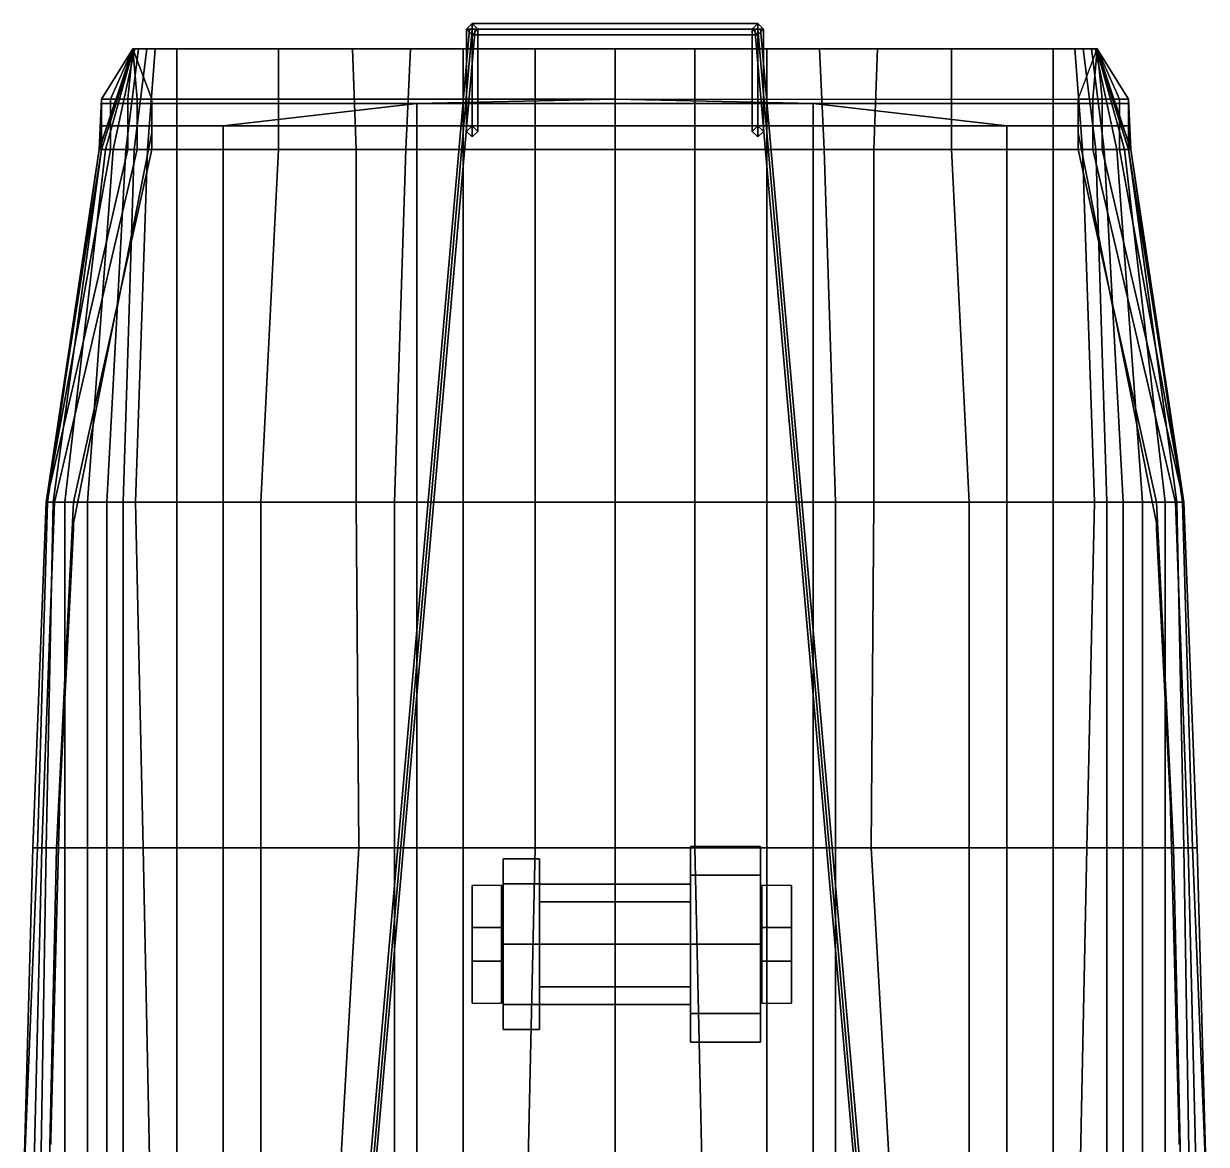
# Model space of a CAD drawing. Header units: millimetres. Extents: x -4.2 to 4.2, y -36 to 51.8.
# Drawn here: x -4.23 to 4.23, y 28.04 to 36.05 of the extents above; entities that cross this region are included whole.
import ezdxf

# ---------------------------------------------------------------- set-up
doc = ezdxf.new("R2010")
doc.units = ezdxf.units.MM
for name, color, linetype in [('h2', 7, 'Continuous'), ('railings', 6, 'Continuous'), ('superstructure', 3, 'Continuous')]:
    doc.layers.add(name, color=color, linetype=linetype)

msp = doc.modelspace()

# ---------------------------------------------------------------- linework, layer by layer
at = {"color": 1}
for points in [[(-3.44, 35.87, -0.52), (-3.44, 35.87, -0.52), (-3.67, 35.15, -0.52), (-3.685, 35.15, -0.345)], [(-3.445, 35.87, -0.21), (-3.44, 35.87, -0.52), (-3.685, 35.15, -0.345), (-3.685, 35.15, -0.21)], [(-3.44, 35.87, -0.52), (-3.44, 35.87, -0.52), (-3.64, 35.15, -0.64), (-3.67, 35.15, -0.52)], [(-3.44, 35.87, -0.52), (-3.43, 35.87, -0.67), (-3.585, 35.15, -0.74), (-3.64, 35.15, -0.64)], [(-3.43, 35.87, -0.67), (-3.405, 35.87, -0.735), (-3.495, 35.15, -0.825), (-3.585, 35.15, -0.74)], [(-3.405, 35.87, -0.735), (-3.345, 35.87, -0.785), (-3.435, 35.15, -0.855), (-3.495, 35.15, -0.825)], [(-1.46, 35.87, -0.345), (-1.875, 35.87, -0.345), (-3.445, 35.87, -0.21), (0, 35.87, -0.21)], [(-2.405, 35.87, -0.475), (-3.13, 35.87, -0.73), (-3.445, 35.87, -0.21)], [(-1.875, 35.87, -0.345), (-2.405, 35.87, -0.475), (-3.445, 35.87, -0.21)], [(-3.13, 35.87, -0.73), (-3.285, 35.87, -0.785), (-3.445, 35.87, -0.21)], [(-3.285, 35.87, -0.785), (-3.345, 35.87, -0.785), (-3.44, 35.87, -0.52), (-3.445, 35.87, -0.21)], [(-3.345, 35.87, -0.785), (-3.405, 35.87, -0.735), (-3.43, 35.87, -0.67), (-3.44, 35.87, -0.52)], [(-3.34, 35.15, -0.855), (-3.435, 35.15, -0.855), (-3.345, 35.87, -0.785), (-3.285, 35.87, -0.785)], [(-3.13, 35.15, -0.75), (-3.34, 35.15, -0.855), (-3.285, 35.87, -0.785), (-3.13, 35.87, -0.73)], [(-2.405, 35.15, -0.5), (-3.13, 35.15, -0.75), (-3.13, 35.87, -0.73), (-2.405, 35.87, -0.475)], [(-1.85, 35.15, -0.42), (-2.405, 35.15, -0.5), (-2.405, 35.87, -0.475), (-1.875, 35.87, -0.345)], [(-1.495, 35.15, -0.42), (-1.85, 35.15, -0.42), (-1.875, 35.87, -0.345), (-1.46, 35.87, -0.345)], [(-1.085, 35.15, -0.485), (-1.495, 35.15, -0.42), (-1.46, 35.87, -0.345), (-1.085, 35.87, -0.405)], [(-1.085, 35.87, -0.405), (-1.46, 35.87, -0.345), (0, 35.87, -0.21)], [(-0.57, 35.15, -0.595), (-1.085, 35.15, -0.485), (-1.085, 35.87, -0.405), (-0.57, 35.87, -0.535)], [(-0.57, 35.87, -0.54), (-1.085, 35.87, -0.405), (0, 35.87, -0.21)], [(0, 35.15, -0.77), (-0.57, 35.15, -0.595), (-0.57, 35.87, -0.535), (0, 35.87, -0.715)], [(0, 35.87, -0.715), (-0.57, 35.87, -0.54), (0, 35.87, -0.21)], [(-3.685, 35.15, -0.21), (-3.685, 35.15, -0.345), (-4.055, 32.63, -0.345), (-4.065, 32.63, -0.21)], [(-3.685, 35.15, -0.345), (-3.67, 35.15, -0.52), (-4.015, 32.63, -0.52), (-4.055, 32.63, -0.345)], [(-3.67, 35.15, -0.52), (-3.64, 35.15, -0.64), (-3.93, 32.63, -0.685), (-4.015, 32.63, -0.52)], [(-3.64, 35.15, -0.64), (-3.585, 35.15, -0.74), (-3.77, 32.63, -0.84), (-3.93, 32.63, -0.685)], [(-3.585, 35.15, -0.74), (-3.495, 35.15, -0.825), (-3.63, 32.63, -0.93), (-3.77, 32.63, -0.84)], [(-3.495, 35.15, -0.825), (-3.435, 35.15, -0.855), (-3.515, 32.63, -0.97), (-3.63, 32.63, -0.93)], [(-3.425, 32.63, -0.97), (-3.515, 32.63, -0.97), (-3.435, 35.15, -0.855), (-3.34, 35.15, -0.855)], [(-3.13, 32.63, -0.82), (-3.425, 32.63, -0.97), (-3.34, 35.15, -0.855), (-3.13, 35.15, -0.75)], [(-2.53, 32.63, -0.515), (-3.13, 32.63, -0.82), (-3.13, 35.15, -0.75), (-2.405, 35.15, -0.5)], [(-1.85, 32.63, -0.46), (-2.53, 32.63, -0.515), (-2.405, 35.15, -0.5), (-1.85, 35.15, -0.42)], [(-1.575, 32.63, -0.46), (-1.85, 32.63, -0.46), (-1.85, 35.15, -0.42), (-1.495, 35.15, -0.42)], [(-1.085, 32.63, -0.53), (-1.575, 32.63, -0.46), (-1.495, 35.15, -0.42), (-1.085, 35.15, -0.485)], [(-0.57, 32.63, -0.64), (-1.085, 32.63, -0.53), (-1.085, 35.15, -0.485), (-0.57, 35.15, -0.595)], [(0, 32.63, -0.83), (-0.57, 32.63, -0.64), (-0.57, 35.15, -0.595), (0, 35.15, -0.77)], [(-4.065, 32.63, -0.21), (-4.055, 32.63, -0.345), (-4.125, 30.16, -0.525), (-4.16, 30.16, -0.21)], [(-4.055, 32.63, -0.345), (-4.015, 32.63, -0.52), (-4.065, 30.16, -0.68), (-4.125, 30.16, -0.525)], [(-4.015, 32.63, -0.52), (-3.93, 32.63, -0.685), (-3.93, 30.16, -0.875), (-4.065, 30.16, -0.68)], [(-3.93, 32.63, -0.685), (-3.77, 32.63, -0.84), (-3.77, 30.16, -1.005), (-3.93, 30.16, -0.875)], [(-3.77, 32.63, -0.84), (-3.63, 32.63, -0.93), (-3.63, 30.16, -1.07), (-3.77, 30.16, -1.005)], [(-3.63, 32.63, -0.93), (-3.515, 32.63, -0.97), (-3.515, 30.16, -1.09), (-3.63, 30.16, -1.07)], [(-3.37, 30.16, -1.09), (-3.515, 30.16, -1.09), (-3.515, 32.63, -0.97), (-3.425, 32.63, -0.97)], [(-3.13, 30.16, -0.96), (-3.37, 30.16, -1.09), (-3.425, 32.63, -0.97), (-3.13, 32.63, -0.82)], [(-2.53, 30.16, -0.66), (-3.13, 30.16, -0.96), (-3.13, 32.63, -0.82), (-2.53, 32.63, -0.515)], [(-1.83, 30.16, -0.485), (-2.53, 30.16, -0.66), (-2.53, 32.63, -0.515), (-1.85, 32.63, -0.46)], [(-1.575, 30.16, -0.485), (-1.83, 30.16, -0.485), (-1.85, 32.63, -0.46), (-1.575, 32.63, -0.46)], [(-1.085, 30.16, -0.575), (-1.575, 30.16, -0.485), (-1.575, 32.63, -0.46), (-1.085, 32.63, -0.53)], [(-0.57, 30.16, -0.735), (-1.085, 30.16, -0.575), (-1.085, 32.63, -0.53), (-0.57, 32.63, -0.64)], [(0, 30.16, -0.985), (-0.57, 30.16, -0.735), (-0.57, 32.63, -0.64), (0, 32.63, -0.83)], [(-4.125, 30.16, -0.525), (-4.065, 30.16, -0.68), (-4.105, 27.71, -0.84), (-4.225, 27.71, -0.525)], [(-4.16, 30.16, -0.21), (-4.125, 30.16, -0.525), (-4.225, 27.71, -0.525), (-4.225, 27.71, -0.21)], [(-4.065, 30.16, -0.68), (-3.93, 30.16, -0.875), (-3.93, 27.71, -1.055), (-4.105, 27.71, -0.84)], [(-3.93, 30.16, -0.875), (-3.77, 30.16, -1.005), (-3.77, 27.71, -1.17), (-3.93, 27.71, -1.055)], [(-3.77, 30.16, -1.005), (-3.63, 30.16, -1.07), (-3.63, 27.71, -1.225), (-3.77, 27.71, -1.17)], [(-3.63, 30.16, -1.07), (-3.515, 30.16, -1.09), (-3.515, 27.71, -1.25), (-3.63, 27.71, -1.225)], [(-3.32, 27.71, -1.25), (-3.515, 27.71, -1.25), (-3.515, 30.16, -1.09), (-3.37, 30.16, -1.09)], [(-3.13, 27.71, -1.17), (-3.32, 27.71, -1.25), (-3.37, 30.16, -1.09), (-3.13, 30.16, -0.96)], [(-2.53, 27.71, -0.84), (-3.13, 27.71, -1.17), (-3.13, 30.16, -0.96), (-2.53, 30.16, -0.66)], [(-1.97, 27.71, -0.7), (-2.53, 27.71, -0.84), (-2.53, 30.16, -0.66), (-1.83, 30.16, -0.485)], [(-1.575, 27.71, -0.7), (-1.97, 27.71, -0.7), (-1.83, 30.16, -0.485), (-1.575, 30.16, -0.485)], [(-1.085, 27.71, -0.835), (-1.575, 27.71, -0.7), (-1.575, 30.16, -0.485), (-1.085, 30.16, -0.575)], [(-0.625, 27.71, -1.065), (-1.085, 27.71, -0.835), (-1.085, 30.16, -0.575), (-0.57, 30.16, -0.735)], [(0, 27.71, -1.48), (-0.625, 27.71, -1.065), (-0.57, 30.16, -0.735), (0, 30.16, -0.985)]]:
    msp.add_3dface(points, dxfattribs=at)
for points in [[(-3.445, 35.87, 0.245), (-3.445, 35.87, -0.21), (-3.685, 35.15, -0.21), (-3.67, 35.51, 1.425)], [(-3.445, 35.87, 0.245), (-3.445, 35.87, 0.245), (-3.67, 35.51, 1.425), (-3.605, 35.51, 2)], [(-3.445, 35.87, 0.245), (-3.445, 35.87, 0.245), (-3.605, 35.51, 2), (-3.48, 35.51, 2.575)], [(-3.445, 35.87, 0.245), (-3.445, 35.87, 0.245), (-3.48, 35.51, 2.575), (-3.415, 35.51, 2.675)], [(-3.445, 35.87, 0.245), (-3.445, 35.87, 0.245), (-3.415, 35.51, 2.675), (-3.31, 35.51, 2.72)], [(0, 35.87, 0.245), (-3.445, 35.87, 0.245), (-3.31, 35.51, 2.72), (0, 35.51, 2.82)], [(0, 35.87, -0.21), (-3.445, 35.87, -0.21), (-3.445, 35.87, 0.245), (0, 35.87, 0.245)], [(3.445, 35.87, 0.245), (0, 35.87, 0.245), (0, 35.51, 2.82), (3.31, 35.51, 2.72)], [(-3.67, 35.51, 1.425), (-3.685, 35.15, -0.21), (-3.685, 35.15, -0.21), (-3.67, 35.48, 1.605)], [(-3.605, 35.51, 2), (-3.67, 35.51, 1.425), (-3.67, 35.48, 1.605), (-3.605, 35.48, 2.18)], [(-3.48, 35.51, 2.575), (-3.605, 35.51, 2), (-3.605, 35.48, 2.18), (-3.48, 35.48, 2.755)], [(-3.415, 35.51, 2.675), (-3.48, 35.51, 2.575), (-3.48, 35.48, 2.755), (-3.415, 35.48, 2.855)], [(-3.31, 35.51, 2.72), (-3.415, 35.51, 2.675), (-3.415, 35.48, 2.855), (-3.31, 35.48, 2.9)], [(0, 35.51, 2.82), (-3.31, 35.51, 2.72), (-3.31, 35.48, 2.9), (-1.415, 35.48, 2.98)], [(0, 35.51, 2.82), (0, 35.51, 2.82), (-1.415, 35.48, 2.98)], [(0, 35.51, 2.82), (0, 35.51, 2.82), (-1.415, 35.48, 2.98), (0, 35.48, 3)], [(-3.67, 35.48, 1.605), (-3.685, 35.15, -0.21), (-3.685, 35.15, -0.21), (-3.67, 35.32, 1.735)], [(-3.605, 35.48, 2.18), (-3.67, 35.48, 1.605), (-3.67, 35.32, 1.735), (-3.605, 35.32, 2.31)], [(-3.48, 35.48, 2.755), (-3.605, 35.48, 2.18), (-3.605, 35.32, 2.31), (-3.48, 35.32, 2.885)], [(-3.415, 35.48, 2.855), (-3.48, 35.48, 2.755), (-3.48, 35.32, 2.885), (-3.415, 35.32, 2.985)], [(-3.31, 35.48, 2.9), (-3.415, 35.48, 2.855), (-3.415, 35.32, 2.985), (-3.31, 35.32, 3.03)], [(-1.415, 35.48, 2.98), (-3.31, 35.48, 2.9), (-3.31, 35.32, 3.03), (-2.8, 35.32, 3.055)], [(-1.415, 35.48, 2.98), (-1.415, 35.48, 2.98), (-2.8, 35.32, 3.055), (-1.415, 35.32, 3.11)], [(0, 35.48, 3), (-1.415, 35.48, 2.98), (-1.415, 35.32, 3.11), (0, 35.32, 3.13)], [(-3.67, 35.32, 1.735), (-3.685, 35.15, -0.21), (-3.685, 35.15, -0.21), (-3.67, 35.15, 1.735)], [(-3.605, 35.32, 2.31), (-3.67, 35.32, 1.735), (-3.67, 35.15, 1.735), (-3.605, 35.15, 2.31)], [(-3.48, 35.32, 2.885), (-3.605, 35.32, 2.31), (-3.605, 35.15, 2.31), (-3.48, 35.15, 2.885)], [(-3.415, 35.32, 2.985), (-3.48, 35.32, 2.885), (-3.48, 35.15, 2.885), (-3.415, 35.15, 2.985)], [(-3.31, 35.32, 3.03), (-3.415, 35.32, 2.985), (-3.415, 35.15, 2.985), (-3.31, 35.15, 3.03)], [(-3.48, 35.15, 2.885), (-4.065, 32.63, -0.21), (-4.065, 32.63, -0.21), (-4.065, 32.63, 2.885)], [(-3.415, 35.15, 2.985), (-3.48, 35.15, 2.885), (-4.065, 32.63, 2.885), (-4.005, 32.63, 2.965)], [(-3.605, 35.15, 2.31), (-3.67, 35.15, 1.735), (-4.065, 32.63, -0.21)], [(-3.67, 35.15, 1.735), (-3.685, 35.15, -0.21), (-3.685, 35.15, -0.21), (-4.065, 32.63, -0.21)], [(-3.48, 35.15, 2.885), (-3.605, 35.15, 2.31), (-4.065, 32.63, -0.21)], [(-3.31, 35.15, 3.03), (-3.415, 35.15, 2.985), (-4.005, 32.63, 2.965), (-3.87, 32.63, 3)], [(-4.065, 32.63, 2.885), (-4.065, 32.63, -0.21), (-4.16, 30.16, -0.21), (-4.16, 30.16, 2.885)], [(-4.005, 32.63, 2.965), (-4.065, 32.63, 2.885), (-4.16, 30.16, 2.885), (-4.095, 30.16, 2.965)], [(-3.87, 32.63, 3), (-4.005, 32.63, 2.965), (-4.095, 30.16, 2.965), (-3.99, 30.16, 2.995)], [(-4.16, 30.16, 2.885), (-4.16, 30.16, -0.21), (-4.225, 27.71, -0.21), (-4.225, 27.71, 2.885)], [(-4.095, 30.16, 2.965), (-4.16, 30.16, 2.885), (-4.225, 27.71, 2.885), (-4.155, 27.71, 2.965)], [(-3.99, 30.16, 2.995), (-4.095, 30.16, 2.965), (-4.155, 27.71, 2.965), (-4.045, 27.71, 2.99)]]:
    msp.add_3dface(points)
at = {"color": 2}
for points in [[(-2.8, 35.32, 3.055), (-3.31, 35.32, 3.03), (-3.31, 35.15, 3.03), (-2.8, 35.15, 3.055)], [(-1.415, 35.32, 3.11), (-2.8, 35.32, 3.055), (-2.8, 35.15, 3.055), (-1.415, 35.15, 3.11)], [(0, 35.32, 3.13), (-1.415, 35.32, 3.11), (-1.415, 35.15, 3.11), (0, 35.15, 3.13)], [(-2.8, 35.15, 3.055), (-3.31, 35.15, 3.03), (-3.87, 32.63, 3), (-2.8, 32.63, 3.055)], [(-1.415, 35.15, 3.11), (-2.8, 35.15, 3.055), (-2.8, 32.63, 3.055), (-1.415, 32.63, 3.11)], [(0, 35.15, 3.13), (-1.415, 35.15, 3.11), (-1.415, 32.63, 3.11), (0, 32.63, 3.13)], [(-2.8, 32.63, 3.055), (-3.87, 32.63, 3), (-3.99, 30.16, 2.995), (-2.8, 30.16, 3.055)], [(-1.415, 32.63, 3.11), (-2.8, 32.63, 3.055), (-2.8, 30.16, 3.055), (-1.415, 30.16, 3.11)], [(0, 32.63, 3.13), (-1.415, 32.63, 3.11), (-1.415, 30.16, 3.11), (0, 30.16, 3.13)], [(-2.8, 30.16, 3.055), (-3.99, 30.16, 2.995), (-4.045, 27.71, 2.99), (-2.8, 27.71, 3.055)], [(-1.415, 30.16, 3.11), (-2.8, 30.16, 3.055), (-2.8, 27.71, 3.055), (-1.415, 27.71, 3.11)], [(0, 30.16, 3.13), (-1.415, 30.16, 3.11), (-1.415, 27.71, 3.11), (0, 27.71, 3.13)]]:
    msp.add_3dface(points, dxfattribs=at)
at = {"layer": 'h2'}
for points in [[(0, 35.87, -0.21), (3.445, 35.87, -0.21), (3.445, 35.87, 0.245), (0, 35.87, 0.245)], [(3.445, 35.87, 0.245), (3.445, 35.87, 0.245), (3.415, 35.51, 2.675), (3.31, 35.51, 2.72)], [(3.445, 35.87, 0.245), (3.445, 35.87, 0.245), (3.48, 35.51, 2.575), (3.415, 35.51, 2.675)], [(3.445, 35.87, 0.245), (3.445, 35.87, 0.245), (3.605, 35.51, 2), (3.48, 35.51, 2.575)], [(3.445, 35.87, 0.245), (3.445, 35.87, -0.21), (3.685, 35.15, -0.21), (3.67, 35.51, 1.425)], [(3.445, 35.87, 0.245), (3.445, 35.87, 0.245), (3.67, 35.51, 1.425), (3.605, 35.51, 2)], [(0, 35.51, 2.82), (0, 35.51, 2.82), (1.415, 35.48, 2.98), (0, 35.48, 3)], [(0, 35.51, 2.82), (0, 35.51, 2.82), (1.415, 35.48, 2.98)], [(0, 35.51, 2.82), (3.31, 35.51, 2.72), (3.31, 35.48, 2.9), (1.415, 35.48, 2.98)], [(3.31, 35.51, 2.72), (3.415, 35.51, 2.675), (3.415, 35.48, 2.855), (3.31, 35.48, 2.9)], [(3.415, 35.51, 2.675), (3.48, 35.51, 2.575), (3.48, 35.48, 2.755), (3.415, 35.48, 2.855)], [(3.48, 35.51, 2.575), (3.605, 35.51, 2), (3.605, 35.48, 2.18), (3.48, 35.48, 2.755)], [(3.605, 35.51, 2), (3.67, 35.51, 1.425), (3.67, 35.48, 1.605), (3.605, 35.48, 2.18)], [(3.67, 35.51, 1.425), (3.685, 35.15, -0.21), (3.685, 35.15, -0.21), (3.67, 35.48, 1.605)], [(0, 35.48, 3), (1.415, 35.48, 2.98), (1.415, 35.32, 3.11), (0, 35.32, 3.13)], [(1.415, 35.48, 2.98), (1.415, 35.48, 2.98), (2.8, 35.32, 3.055), (1.415, 35.32, 3.11)], [(1.415, 35.48, 2.98), (3.31, 35.48, 2.9), (3.31, 35.32, 3.03), (2.8, 35.32, 3.055)], [(3.31, 35.48, 2.9), (3.415, 35.48, 2.855), (3.415, 35.32, 2.985), (3.31, 35.32, 3.03)], [(3.415, 35.48, 2.855), (3.48, 35.48, 2.755), (3.48, 35.32, 2.885), (3.415, 35.32, 2.985)], [(3.48, 35.48, 2.755), (3.605, 35.48, 2.18), (3.605, 35.32, 2.31), (3.48, 35.32, 2.885)], [(3.605, 35.48, 2.18), (3.67, 35.48, 1.605), (3.67, 35.32, 1.735), (3.605, 35.32, 2.31)], [(3.67, 35.48, 1.605), (3.685, 35.15, -0.21), (3.685, 35.15, -0.21), (3.67, 35.32, 1.735)], [(3.31, 35.32, 3.03), (3.415, 35.32, 2.985), (3.415, 35.15, 2.985), (3.31, 35.15, 3.03)], [(3.415, 35.32, 2.985), (3.48, 35.32, 2.885), (3.48, 35.15, 2.885), (3.415, 35.15, 2.985)], [(3.48, 35.32, 2.885), (3.605, 35.32, 2.31), (3.605, 35.15, 2.31), (3.48, 35.15, 2.885)], [(3.605, 35.32, 2.31), (3.67, 35.32, 1.735), (3.67, 35.15, 1.735), (3.605, 35.15, 2.31)], [(3.67, 35.32, 1.735), (3.685, 35.15, -0.21), (3.685, 35.15, -0.21), (3.67, 35.15, 1.735)], [(3.31, 35.15, 3.03), (3.415, 35.15, 2.985), (4.005, 32.63, 2.965), (3.87, 32.63, 3)], [(3.415, 35.15, 2.985), (3.48, 35.15, 2.885), (4.065, 32.63, 2.885), (4.005, 32.63, 2.965)], [(3.48, 35.15, 2.885), (3.605, 35.15, 2.31), (4.065, 32.63, -0.21)], [(3.48, 35.15, 2.885), (4.065, 32.63, -0.21), (4.065, 32.63, -0.21), (4.065, 32.63, 2.885)], [(3.605, 35.15, 2.31), (3.67, 35.15, 1.735), (4.065, 32.63, -0.21)], [(3.67, 35.15, 1.735), (3.685, 35.15, -0.21), (3.685, 35.15, -0.21), (4.065, 32.63, -0.21)], [(3.87, 32.63, 3), (4.005, 32.63, 2.965), (4.095, 30.16, 2.965), (3.99, 30.16, 2.995)], [(4.005, 32.63, 2.965), (4.065, 32.63, 2.885), (4.16, 30.16, 2.885), (4.095, 30.16, 2.965)], [(4.065, 32.63, 2.885), (4.065, 32.63, -0.21), (4.16, 30.16, -0.21), (4.16, 30.16, 2.885)], [(3.99, 30.16, 2.995), (4.095, 30.16, 2.965), (4.155, 27.71, 2.965), (4.045, 27.71, 2.99)], [(4.095, 30.16, 2.965), (4.16, 30.16, 2.885), (4.225, 27.71, 2.885), (4.155, 27.71, 2.965)], [(4.16, 30.16, 2.885), (4.16, 30.16, -0.21), (4.225, 27.71, -0.21), (4.225, 27.71, 2.885)]]:
    msp.add_3dface(points, dxfattribs=at)
at = {"layer": 'h2', "color": 1}
for points in [[(1.46, 35.87, -0.345), (1.875, 35.87, -0.345), (3.445, 35.87, -0.21), (0, 35.87, -0.21)], [(0.57, 35.87, -0.54), (1.085, 35.87, -0.405), (0, 35.87, -0.21)], [(1.085, 35.87, -0.405), (1.46, 35.87, -0.345), (0, 35.87, -0.21)], [(0, 35.87, -0.715), (0.57, 35.87, -0.54), (0, 35.87, -0.21)], [(0, 35.15, -0.77), (0.57, 35.15, -0.595), (0.57, 35.87, -0.535), (0, 35.87, -0.715)], [(0.57, 35.15, -0.595), (1.085, 35.15, -0.485), (1.085, 35.87, -0.405), (0.57, 35.87, -0.535)], [(1.085, 35.15, -0.485), (1.495, 35.15, -0.42), (1.46, 35.87, -0.345), (1.085, 35.87, -0.405)], [(1.495, 35.15, -0.42), (1.85, 35.15, -0.42), (1.875, 35.87, -0.345), (1.46, 35.87, -0.345)], [(1.85, 35.15, -0.42), (2.405, 35.15, -0.5), (2.405, 35.87, -0.475), (1.875, 35.87, -0.345)], [(1.875, 35.87, -0.345), (2.405, 35.87, -0.475), (3.445, 35.87, -0.21)], [(2.405, 35.87, -0.475), (3.13, 35.87, -0.73), (3.445, 35.87, -0.21)], [(2.405, 35.15, -0.5), (3.13, 35.15, -0.75), (3.13, 35.87, -0.73), (2.405, 35.87, -0.475)], [(3.13, 35.87, -0.73), (3.285, 35.87, -0.785), (3.445, 35.87, -0.21)], [(3.13, 35.15, -0.75), (3.34, 35.15, -0.855), (3.285, 35.87, -0.785), (3.13, 35.87, -0.73)], [(3.285, 35.87, -0.785), (3.345, 35.87, -0.785), (3.44, 35.87, -0.52), (3.445, 35.87, -0.21)], [(3.34, 35.15, -0.855), (3.435, 35.15, -0.855), (3.345, 35.87, -0.785), (3.285, 35.87, -0.785)], [(3.345, 35.87, -0.785), (3.405, 35.87, -0.735), (3.43, 35.87, -0.67), (3.44, 35.87, -0.52)], [(3.405, 35.87, -0.735), (3.345, 35.87, -0.785), (3.435, 35.15, -0.855), (3.495, 35.15, -0.825)], [(3.43, 35.87, -0.67), (3.405, 35.87, -0.735), (3.495, 35.15, -0.825), (3.585, 35.15, -0.74)], [(3.44, 35.87, -0.52), (3.43, 35.87, -0.67), (3.585, 35.15, -0.74), (3.64, 35.15, -0.64)], [(3.445, 35.87, -0.21), (3.44, 35.87, -0.52), (3.685, 35.15, -0.345), (3.685, 35.15, -0.21)], [(3.44, 35.87, -0.52), (3.44, 35.87, -0.52), (3.67, 35.15, -0.52), (3.685, 35.15, -0.345)], [(3.44, 35.87, -0.52), (3.44, 35.87, -0.52), (3.64, 35.15, -0.64), (3.67, 35.15, -0.52)], [(0, 32.63, -0.83), (0.57, 32.63, -0.64), (0.57, 35.15, -0.595), (0, 35.15, -0.77)], [(0.57, 32.63, -0.64), (1.085, 32.63, -0.53), (1.085, 35.15, -0.485), (0.57, 35.15, -0.595)], [(1.085, 32.63, -0.53), (1.575, 32.63, -0.46), (1.495, 35.15, -0.42), (1.085, 35.15, -0.485)], [(1.575, 32.63, -0.46), (1.85, 32.63, -0.46), (1.85, 35.15, -0.42), (1.495, 35.15, -0.42)], [(1.85, 32.63, -0.46), (2.53, 32.63, -0.515), (2.405, 35.15, -0.5), (1.85, 35.15, -0.42)], [(2.53, 32.63, -0.515), (3.13, 32.63, -0.82), (3.13, 35.15, -0.75), (2.405, 35.15, -0.5)], [(3.13, 32.63, -0.82), (3.425, 32.63, -0.97), (3.34, 35.15, -0.855), (3.13, 35.15, -0.75)], [(3.425, 32.63, -0.97), (3.515, 32.63, -0.97), (3.435, 35.15, -0.855), (3.34, 35.15, -0.855)], [(3.495, 35.15, -0.825), (3.435, 35.15, -0.855), (3.515, 32.63, -0.97), (3.63, 32.63, -0.93)], [(3.585, 35.15, -0.74), (3.495, 35.15, -0.825), (3.63, 32.63, -0.93), (3.77, 32.63, -0.84)], [(3.64, 35.15, -0.64), (3.585, 35.15, -0.74), (3.77, 32.63, -0.84), (3.93, 32.63, -0.685)], [(3.67, 35.15, -0.52), (3.64, 35.15, -0.64), (3.93, 32.63, -0.685), (4.015, 32.63, -0.52)], [(3.685, 35.15, -0.345), (3.67, 35.15, -0.52), (4.015, 32.63, -0.52), (4.055, 32.63, -0.345)], [(3.685, 35.15, -0.21), (3.685, 35.15, -0.345), (4.055, 32.63, -0.345), (4.065, 32.63, -0.21)], [(0, 30.16, -0.985), (0.57, 30.16, -0.735), (0.57, 32.63, -0.64), (0, 32.63, -0.83)], [(0.57, 30.16, -0.735), (1.085, 30.16, -0.575), (1.085, 32.63, -0.53), (0.57, 32.63, -0.64)], [(1.085, 30.16, -0.575), (1.575, 30.16, -0.485), (1.575, 32.63, -0.46), (1.085, 32.63, -0.53)], [(1.575, 30.16, -0.485), (1.83, 30.16, -0.485), (1.85, 32.63, -0.46), (1.575, 32.63, -0.46)], [(1.83, 30.16, -0.485), (2.53, 30.16, -0.66), (2.53, 32.63, -0.515), (1.85, 32.63, -0.46)], [(2.53, 30.16, -0.66), (3.13, 30.16, -0.96), (3.13, 32.63, -0.82), (2.53, 32.63, -0.515)], [(3.13, 30.16, -0.96), (3.37, 30.16, -1.09), (3.425, 32.63, -0.97), (3.13, 32.63, -0.82)], [(3.37, 30.16, -1.09), (3.515, 30.16, -1.09), (3.515, 32.63, -0.97), (3.425, 32.63, -0.97)], [(3.63, 32.63, -0.93), (3.515, 32.63, -0.97), (3.515, 30.16, -1.09), (3.63, 30.16, -1.07)], [(3.77, 32.63, -0.84), (3.63, 32.63, -0.93), (3.63, 30.16, -1.07), (3.77, 30.16, -1.005)], [(3.93, 32.63, -0.685), (3.77, 32.63, -0.84), (3.77, 30.16, -1.005), (3.93, 30.16, -0.875)], [(4.015, 32.63, -0.52), (3.93, 32.63, -0.685), (3.93, 30.16, -0.875), (4.065, 30.16, -0.68)], [(4.055, 32.63, -0.345), (4.015, 32.63, -0.52), (4.065, 30.16, -0.68), (4.125, 30.16, -0.525)], [(4.065, 32.63, -0.21), (4.055, 32.63, -0.345), (4.125, 30.16, -0.525), (4.16, 30.16, -0.21)], [(0, 27.71, -1.48), (0.625, 27.71, -1.065), (0.57, 30.16, -0.735), (0, 30.16, -0.985)], [(0.625, 27.71, -1.065), (1.085, 27.71, -0.835), (1.085, 30.16, -0.575), (0.57, 30.16, -0.735)], [(1.085, 27.71, -0.835), (1.575, 27.71, -0.7), (1.575, 30.16, -0.485), (1.085, 30.16, -0.575)], [(1.575, 27.71, -0.7), (1.97, 27.71, -0.7), (1.83, 30.16, -0.485), (1.575, 30.16, -0.485)], [(1.97, 27.71, -0.7), (2.53, 27.71, -0.84), (2.53, 30.16, -0.66), (1.83, 30.16, -0.485)], [(2.53, 27.71, -0.84), (3.13, 27.71, -1.17), (3.13, 30.16, -0.96), (2.53, 30.16, -0.66)], [(3.13, 27.71, -1.17), (3.32, 27.71, -1.25), (3.37, 30.16, -1.09), (3.13, 30.16, -0.96)], [(3.32, 27.71, -1.25), (3.515, 27.71, -1.25), (3.515, 30.16, -1.09), (3.37, 30.16, -1.09)], [(3.63, 30.16, -1.07), (3.515, 30.16, -1.09), (3.515, 27.71, -1.25), (3.63, 27.71, -1.225)], [(3.77, 30.16, -1.005), (3.63, 30.16, -1.07), (3.63, 27.71, -1.225), (3.77, 27.71, -1.17)], [(3.93, 30.16, -0.875), (3.77, 30.16, -1.005), (3.77, 27.71, -1.17), (3.93, 27.71, -1.055)], [(4.065, 30.16, -0.68), (3.93, 30.16, -0.875), (3.93, 27.71, -1.055), (4.105, 27.71, -0.84)], [(4.125, 30.16, -0.525), (4.065, 30.16, -0.68), (4.105, 27.71, -0.84), (4.225, 27.71, -0.525)], [(4.16, 30.16, -0.21), (4.125, 30.16, -0.525), (4.225, 27.71, -0.525), (4.225, 27.71, -0.21)]]:
    msp.add_3dface(points, dxfattribs=at)
at = {"layer": 'h2', "color": 2}
for points in [[(0, 35.32, 3.13), (1.415, 35.32, 3.11), (1.415, 35.15, 3.11), (0, 35.15, 3.13)], [(1.415, 35.32, 3.11), (2.8, 35.32, 3.055), (2.8, 35.15, 3.055), (1.415, 35.15, 3.11)], [(2.8, 35.32, 3.055), (3.31, 35.32, 3.03), (3.31, 35.15, 3.03), (2.8, 35.15, 3.055)], [(0, 35.15, 3.13), (1.415, 35.15, 3.11), (1.415, 32.63, 3.11), (0, 32.63, 3.13)], [(1.415, 35.15, 3.11), (2.8, 35.15, 3.055), (2.8, 32.63, 3.055), (1.415, 32.63, 3.11)], [(2.8, 35.15, 3.055), (3.31, 35.15, 3.03), (3.87, 32.63, 3), (2.8, 32.63, 3.055)], [(0, 32.63, 3.13), (1.415, 32.63, 3.11), (1.415, 30.16, 3.11), (0, 30.16, 3.13)], [(1.415, 32.63, 3.11), (2.8, 32.63, 3.055), (2.8, 30.16, 3.055), (1.415, 30.16, 3.11)], [(2.8, 32.63, 3.055), (3.87, 32.63, 3), (3.99, 30.16, 2.995), (2.8, 30.16, 3.055)], [(0, 30.16, 3.13), (1.415, 30.16, 3.11), (1.415, 27.71, 3.11), (0, 27.71, 3.13)], [(1.415, 30.16, 3.11), (2.8, 30.16, 3.055), (2.8, 27.71, 3.055), (1.415, 27.71, 3.11)], [(2.8, 30.16, 3.055), (3.99, 30.16, 2.995), (4.045, 27.71, 2.99), (2.8, 27.71, 3.055)]]:
    msp.add_3dface(points, dxfattribs=at)
at = {"layer": 'railings'}
for points in [[(-3.31, 35.27, 4.34), (-3.56, 34.01, 4.32), (-3.56, 34.01, 4.28), (-3.31, 35.27, 4.3)], [(-3.31, 35.27, 4.34), (-3.56, 34.01, 4.32), (-3.56, 34.01, 4.28), (-3.31, 35.27, 4.3)], [(-3.31, 35.27, 3.75), (-3.56, 34.01, 3.73), (-3.56, 34.01, 3.69), (-3.31, 35.27, 3.71)], [(-3.31, 35.27, 3.75), (-3.56, 34.01, 3.73), (-3.56, 34.01, 3.69), (-3.31, 35.27, 3.71)], [(-3.31, 35.27, 4.34), (-3.31, 35.27, 3.03), (-3.31, 35.31, 3.03), (-3.31, 35.31, 4.34)], [(-3.31, 35.27, 4.34), (-3.31, 35.27, 3.03), (-3.31, 35.31, 3.03), (-3.31, 35.31, 4.34)], [(3.31, 35.27, 4.34), (3.31, 35.27, 3.03), (3.31, 35.31, 3.03), (3.31, 35.31, 4.34)], [(3.31, 35.27, 4.34), (3.31, 35.27, 3.03), (3.31, 35.31, 3.03), (3.31, 35.31, 4.34)], [(3.31, 35.27, 3.75), (3.56, 34.01, 3.73), (3.56, 34.01, 3.69), (3.31, 35.27, 3.71)], [(3.31, 35.27, 3.75), (3.56, 34.01, 3.73), (3.56, 34.01, 3.69), (3.31, 35.27, 3.71)], [(3.31, 35.27, 4.34), (3.56, 34.01, 4.32), (3.56, 34.01, 4.28), (3.31, 35.27, 4.3)], [(3.31, 35.27, 4.34), (3.56, 34.01, 4.32), (3.56, 34.01, 4.28), (3.31, 35.27, 4.3)], [(-3.57, 33.97, 4.32), (-3.87, 32.48, 4.3), (-3.87, 32.48, 4.26), (-3.57, 33.97, 4.28)], [(-3.57, 33.97, 4.32), (-3.87, 32.48, 4.3), (-3.87, 32.48, 4.26), (-3.57, 33.97, 4.28)], [(-3.57, 33.97, 3.73), (-3.87, 32.48, 3.71), (-3.87, 32.48, 3.67), (-3.57, 33.97, 3.69)], [(-3.57, 33.97, 3.73), (-3.87, 32.48, 3.71), (-3.87, 32.48, 3.67), (-3.57, 33.97, 3.69)], [(-3.57, 33.97, 4.32), (-3.57, 33.97, 3.01), (-3.56, 34.01, 3.01), (-3.56, 34.01, 4.32)], [(-3.57, 33.97, 4.32), (-3.57, 33.97, 3.01), (-3.56, 34.01, 3.01), (-3.56, 34.01, 4.32)], [(3.57, 33.97, 4.32), (3.57, 33.97, 3.01), (3.56, 34.01, 3.01), (3.56, 34.01, 4.32)], [(3.57, 33.97, 4.32), (3.57, 33.97, 3.01), (3.56, 34.01, 3.01), (3.56, 34.01, 4.32)], [(3.57, 33.97, 3.73), (3.87, 32.48, 3.71), (3.87, 32.48, 3.67), (3.57, 33.97, 3.69)], [(3.57, 33.97, 3.73), (3.87, 32.48, 3.71), (3.87, 32.48, 3.67), (3.57, 33.97, 3.69)], [(3.57, 33.97, 4.32), (3.87, 32.48, 4.3), (3.87, 32.48, 4.26), (3.57, 33.97, 4.28)], [(3.57, 33.97, 4.32), (3.87, 32.48, 4.3), (3.87, 32.48, 4.26), (3.57, 33.97, 4.28)], [(-3.87, 32.44, 4.3), (-3.87, 32.44, 2.99), (-3.87, 32.48, 2.99), (-3.87, 32.48, 4.3)], [(-3.87, 32.44, 4.3), (-3.87, 32.44, 2.99), (-3.87, 32.48, 2.99), (-3.87, 32.48, 4.3)], [(3.87, 32.44, 4.3), (3.87, 32.44, 2.99), (3.87, 32.48, 2.99), (3.87, 32.48, 4.3)], [(3.87, 32.44, 4.3), (3.87, 32.44, 2.99), (3.87, 32.48, 2.99), (3.87, 32.48, 4.3)], [(-3.87, 32.44, 4.3), (-3.97, 30.47, 4.3), (-3.97, 30.47, 4.26), (-3.87, 32.44, 4.26)], [(-3.87, 32.44, 4.3), (-3.97, 30.47, 4.3), (-3.97, 30.47, 4.26), (-3.87, 32.44, 4.26)], [(-3.87, 32.44, 3.71), (-3.97, 30.47, 3.71), (-3.97, 30.47, 3.67), (-3.87, 32.44, 3.67)], [(-3.87, 32.44, 3.71), (-3.97, 30.47, 3.71), (-3.97, 30.47, 3.67), (-3.87, 32.44, 3.67)], [(3.87, 32.44, 3.71), (3.97, 30.47, 3.71), (3.97, 30.47, 3.67), (3.87, 32.44, 3.67)], [(3.87, 32.44, 3.71), (3.97, 30.47, 3.71), (3.97, 30.47, 3.67), (3.87, 32.44, 3.67)], [(3.87, 32.44, 4.3), (3.97, 30.47, 4.3), (3.97, 30.47, 4.26), (3.87, 32.44, 4.26)], [(3.87, 32.44, 4.3), (3.97, 30.47, 4.3), (3.97, 30.47, 4.26), (3.87, 32.44, 4.26)], [(-3.97, 30.43, 4.3), (-4.03, 28.08, 4.3), (-4.03, 28.08, 4.26), (-3.97, 30.43, 4.26)], [(-3.97, 30.43, 4.3), (-4.03, 28.08, 4.3), (-4.03, 28.08, 4.26), (-3.97, 30.43, 4.26)], [(-3.97, 30.43, 3.71), (-4.03, 28.08, 3.71), (-4.03, 28.08, 3.67), (-3.97, 30.43, 3.67)], [(-3.97, 30.43, 3.71), (-4.03, 28.08, 3.71), (-4.03, 28.08, 3.67), (-3.97, 30.43, 3.67)], [(-3.97, 30.43, 4.3), (-3.97, 30.43, 2.99), (-3.97, 30.47, 2.99), (-3.97, 30.47, 4.3)], [(-3.97, 30.43, 4.3), (-3.97, 30.43, 2.99), (-3.97, 30.47, 2.99), (-3.97, 30.47, 4.3)], [(3.97, 30.43, 4.3), (3.97, 30.43, 2.99), (3.97, 30.47, 2.99), (3.97, 30.47, 4.3)], [(3.97, 30.43, 4.3), (3.97, 30.43, 2.99), (3.97, 30.47, 2.99), (3.97, 30.47, 4.3)], [(3.97, 30.43, 3.71), (4.03, 28.08, 3.71), (4.03, 28.08, 3.67), (3.97, 30.43, 3.67)], [(3.97, 30.43, 3.71), (4.03, 28.08, 3.71), (4.03, 28.08, 3.67), (3.97, 30.43, 3.67)], [(3.97, 30.43, 4.3), (4.03, 28.08, 4.3), (4.03, 28.08, 4.26), (3.97, 30.43, 4.26)], [(3.97, 30.43, 4.3), (4.03, 28.08, 4.3), (4.03, 28.08, 4.26), (3.97, 30.43, 4.26)], [(-4.03, 28.04, 4.3), (-4.03, 28.04, 2.99), (-4.03, 28.08, 2.99), (-4.03, 28.08, 4.3)], [(-4.03, 28.04, 4.3), (-4.03, 28.04, 2.99), (-4.03, 28.08, 2.99), (-4.03, 28.08, 4.3)], [(4.03, 28.04, 4.3), (4.03, 28.04, 2.99), (4.03, 28.08, 2.99), (4.03, 28.08, 4.3)], [(4.03, 28.04, 4.3), (4.03, 28.04, 2.99), (4.03, 28.08, 2.99), (4.03, 28.08, 4.3)]]:
    msp.add_3dface(points, dxfattribs=at)
at = {"layer": 'superstructure'}
for points in [[(-1.02, 36.01, 5.76), (-1.04, 36.01, 5.74), (-2.27, 21.95, 16.27), (-2.25, 21.92, 16.29)], [(-1.04, 36.01, 5.74), (-1.02, 36.01, 5.72), (-2.25, 21.92, 16.25), (-2.27, 21.95, 16.27)], [(-1, 36.01, 5.74), (-1.02, 36.01, 5.76), (-2.25, 21.92, 16.29), (-2.23, 21.95, 16.27)], [(-1.02, 36.01, 5.72), (-1, 36.01, 5.74), (-2.23, 21.95, 16.27), (-2.25, 21.92, 16.25)], [(1.06, 36.01, 5.76), (1.02, 36.05, 5.72), (-1.02, 36.05, 5.72), (-1.06, 36.01, 5.76)], [(-1.02, 35.32, 3.11), (-1.06, 35.28, 3.11), (-1.06, 36.01, 5.68), (-1.02, 36.05, 5.68)], [(-1.02, 36.05, 5.68), (-1.06, 36.01, 5.68), (-1.06, 36.01, 5.76), (-1.02, 36.05, 5.72)], [(1.02, 35.97, 5.72), (1.06, 36.01, 5.76), (-1.06, 36.01, 5.76), (-1.02, 35.97, 5.72)], [(-1.06, 35.28, 3.11), (-1.02, 35.24, 3.11), (-1.02, 35.97, 5.68), (-1.06, 36.01, 5.68)], [(-1.06, 36.01, 5.68), (-1.02, 35.97, 5.68), (-1.02, 35.97, 5.72), (-1.06, 36.01, 5.76)], [(1.02, 36.05, 5.72), (0.98, 36.01, 5.68), (-0.98, 36.01, 5.68), (-1.02, 36.05, 5.72)], [(-0.98, 35.28, 3.11), (-1.02, 35.32, 3.11), (-1.02, 36.05, 5.68), (-0.98, 36.01, 5.68)], [(-0.98, 36.01, 5.68), (-1.02, 36.05, 5.68), (-1.02, 36.05, 5.72), (-0.98, 36.01, 5.68)], [(0.98, 36.01, 5.68), (1.02, 35.97, 5.72), (-1.02, 35.97, 5.72), (-0.98, 36.01, 5.68)], [(-1.02, 35.24, 3.11), (-0.98, 35.28, 3.11), (-0.98, 36.01, 5.68), (-1.02, 35.97, 5.68)], [(-1.02, 35.97, 5.68), (-0.98, 36.01, 5.68), (-0.98, 36.01, 5.68), (-1.02, 35.97, 5.72)], [(1.02, 35.32, 3.11), (0.98, 35.28, 3.11), (0.98, 36.01, 5.68), (1.02, 36.05, 5.68)], [(1.02, 36.05, 5.68), (0.98, 36.01, 5.68), (0.98, 36.01, 5.68), (1.02, 36.05, 5.72)], [(0.98, 35.28, 3.11), (1.02, 35.24, 3.11), (1.02, 35.97, 5.68), (0.98, 36.01, 5.68)], [(0.98, 36.01, 5.68), (1.02, 35.97, 5.68), (1.02, 35.97, 5.72), (0.98, 36.01, 5.68)], [(1.02, 36.01, 5.76), (1, 36.01, 5.74), (2.23, 21.95, 16.27), (2.25, 21.92, 16.29)], [(1, 36.01, 5.74), (1.02, 36.01, 5.72), (2.25, 21.92, 16.25), (2.23, 21.95, 16.27)], [(1.06, 35.28, 3.11), (1.02, 35.32, 3.11), (1.02, 36.05, 5.68), (1.06, 36.01, 5.68)], [(1.06, 36.01, 5.68), (1.02, 36.05, 5.68), (1.02, 36.05, 5.72), (1.06, 36.01, 5.76)], [(1.02, 35.24, 3.11), (1.06, 35.28, 3.11), (1.06, 36.01, 5.68), (1.02, 35.97, 5.68)], [(1.02, 35.97, 5.68), (1.06, 36.01, 5.68), (1.06, 36.01, 5.76), (1.02, 35.97, 5.72)], [(1.04, 36.01, 5.74), (1.02, 36.01, 5.76), (2.25, 21.92, 16.29), (2.27, 21.95, 16.27)], [(1.02, 36.01, 5.72), (1.04, 36.01, 5.74), (2.27, 21.95, 16.27), (2.25, 21.92, 16.25)], [(1.04, 29.965, 4.265), (1.04, 30.17, 3.77), (0.54, 30.17, 3.77), (0.54, 29.965, 4.265)], [(1.04, 30.17, 3.77), (1.04, 29.965, 3.275), (0.54, 29.965, 3.275), (0.54, 30.17, 3.77)], [(0.54, 29.965, 4.265), (0.54, 30.17, 3.77), (0.54, 29.9, 3.77), (0.54, 29.7741, 4.0741)], [(0.54, 30.17, 3.77), (0.54, 29.965, 3.275), (0.54, 29.7741, 3.4659), (0.54, 29.9, 3.77)], [(1.04, 28.975, 4.265), (1.04, 30.17, 3.77), (1.04, 29.965, 4.265), (1.04, 29.47, 4.47)], [(1.04, 28.77, 3.77), (1.04, 29.965, 3.275), (1.04, 30.17, 3.77), (1.04, 28.975, 4.265)], [(-0.54, 29.9013, 4.2013), (-0.54, 30.08, 3.77), (-0.8, 30.08, 3.77), (-0.8, 29.9013, 4.2013)], [(-0.54, 30.08, 3.77), (-0.54, 29.9013, 3.3387), (-0.8, 29.9013, 3.3387), (-0.8, 30.08, 3.77)], [(-0.8, 29.47, 4.38), (-0.8, 29.9013, 4.2013), (-0.8, 30.08, 3.77), (-0.8, 29.0387, 4.2013)], [(-0.8, 29.0387, 4.2013), (-0.8, 30.08, 3.77), (-0.8, 29.9013, 3.3387), (-0.8, 28.86, 3.77)], [(-0.54, 29.7741, 4.0741), (-0.54, 29.9, 3.77), (-0.54, 30.08, 3.77), (-0.54, 29.9013, 4.2013)], [(-0.54, 29.9, 3.77), (-0.54, 29.7741, 3.4659), (-0.54, 29.9013, 3.3387), (-0.54, 30.08, 3.77)], [(1.04, 29.47, 4.47), (1.04, 29.965, 4.265), (0.54, 29.965, 4.265), (0.54, 29.47, 4.47)], [(1.04, 29.965, 3.275), (1.04, 29.47, 3.07), (0.54, 29.47, 3.07), (0.54, 29.965, 3.275)], [(0.54, 29.47, 4.47), (0.54, 29.965, 4.265), (0.54, 29.7741, 4.0741), (0.54, 29.47, 4.2)], [(0.54, 29.965, 3.275), (0.54, 29.47, 3.07), (0.54, 29.47, 3.34), (0.54, 29.7741, 3.4659)], [(1.04, 28.975, 3.275), (1.04, 29.47, 3.07), (1.04, 29.965, 3.275), (1.04, 28.77, 3.77)], [(-1.02, 29.89, 3.11), (-1.02, 29.05, 3.11), (-1.02, 29.35, 3.91), (-1.02, 29.59, 3.91)], [(-0.81, 29.59, 3.91), (-0.81, 29.89, 3.11), (-1.02, 29.89, 3.11), (-1.02, 29.59, 3.91)], [(-0.81, 29.35, 3.91), (-0.81, 29.05, 3.11), (-0.81, 29.89, 3.11), (-0.81, 29.59, 3.91)], [(-0.54, 29.47, 4.38), (-0.54, 29.9013, 4.2013), (-0.8, 29.9013, 4.2013), (-0.8, 29.47, 4.38)], [(-0.54, 29.9013, 3.3387), (-0.54, 29.47, 3.16), (-0.8, 29.47, 3.16), (-0.8, 29.9013, 3.3387)], [(-0.8, 28.86, 3.77), (-0.8, 29.9013, 3.3387), (-0.8, 29.47, 3.16), (-0.8, 29.0387, 3.3387)], [(-0.54, 29.47, 4.2), (-0.54, 29.7741, 4.0741), (-0.54, 29.9013, 4.2013), (-0.54, 29.47, 4.38)], [(-0.54, 29.7741, 3.4659), (-0.54, 29.47, 3.34), (-0.54, 29.47, 3.16), (-0.54, 29.9013, 3.3387)], [(0.54, 29.7741, 4.0741), (0.54, 29.9, 3.77), (-0.54, 29.9, 3.77), (-0.54, 29.7741, 4.0741)], [(0.54, 29.9, 3.77), (0.54, 29.7741, 3.4659), (-0.54, 29.7741, 3.4659), (-0.54, 29.9, 3.77)], [(1.05, 29.89, 3.11), (1.05, 29.05, 3.11), (1.05, 29.35, 3.91), (1.05, 29.59, 3.91)], [(1.26, 29.59, 3.91), (1.26, 29.89, 3.11), (1.05, 29.89, 3.11), (1.05, 29.59, 3.91)], [(1.26, 29.35, 3.91), (1.26, 29.05, 3.11), (1.26, 29.89, 3.11), (1.26, 29.59, 3.91)], [(0.54, 29.47, 4.2), (0.54, 29.7741, 4.0741), (-0.54, 29.7741, 4.0741), (-0.54, 29.47, 4.2)], [(0.54, 29.7741, 3.4659), (0.54, 29.47, 3.34), (-0.54, 29.47, 3.34), (-0.54, 29.7741, 3.4659)], [(-1.02, 29.59, 3.91), (-1.02, 29.35, 3.91), (-0.81, 29.35, 3.91), (-0.81, 29.59, 3.91)], [(1.05, 29.59, 3.91), (1.05, 29.35, 3.91), (1.26, 29.35, 3.91), (1.26, 29.59, 3.91)], [(-0.54, 29.0387, 4.2013), (-0.54, 29.47, 4.38), (-0.8, 29.47, 4.38), (-0.8, 29.0387, 4.2013)], [(-0.54, 29.47, 3.16), (-0.54, 29.0387, 3.3387), (-0.8, 29.0387, 3.3387), (-0.8, 29.47, 3.16)], [(0.54, 29.1659, 4.0741), (0.54, 29.47, 4.2), (-0.54, 29.47, 4.2), (-0.54, 29.1659, 4.0741)], [(0.54, 29.47, 3.34), (0.54, 29.1659, 3.4659), (-0.54, 29.1659, 3.4659), (-0.54, 29.47, 3.34)], [(-0.54, 29.47, 3.34), (-0.54, 29.1659, 3.4659), (-0.54, 29.0387, 3.3387), (-0.54, 29.47, 3.16)], [(-0.54, 29.1659, 4.0741), (-0.54, 29.47, 4.2), (-0.54, 29.47, 4.38), (-0.54, 29.0387, 4.2013)], [(1.04, 28.975, 4.265), (1.04, 29.47, 4.47), (0.54, 29.47, 4.47), (0.54, 28.975, 4.265)], [(1.04, 29.47, 3.07), (1.04, 28.975, 3.275), (0.54, 28.975, 3.275), (0.54, 29.47, 3.07)], [(0.54, 29.47, 3.07), (0.54, 28.975, 3.275), (0.54, 29.1659, 3.4659), (0.54, 29.47, 3.34)], [(0.54, 28.975, 4.265), (0.54, 29.47, 4.47), (0.54, 29.47, 4.2), (0.54, 29.1659, 4.0741)], [(-1.02, 29.35, 3.91), (-1.02, 29.05, 3.11), (-0.81, 29.05, 3.11), (-0.81, 29.35, 3.91)], [(1.05, 29.35, 3.91), (1.05, 29.05, 3.11), (1.26, 29.05, 3.11), (1.26, 29.35, 3.91)], [(0.54, 29.04, 3.77), (0.54, 29.1659, 4.0741), (-0.54, 29.1659, 4.0741), (-0.54, 29.04, 3.77)], [(0.54, 29.1659, 3.4659), (0.54, 29.04, 3.77), (-0.54, 29.04, 3.77), (-0.54, 29.1659, 3.4659)], [(-0.54, 29.1659, 3.4659), (-0.54, 29.04, 3.77), (-0.54, 28.86, 3.77), (-0.54, 29.0387, 3.3387)], [(-0.54, 29.04, 3.77), (-0.54, 29.1659, 4.0741), (-0.54, 29.0387, 4.2013), (-0.54, 28.86, 3.77)], [(0.54, 28.975, 3.275), (0.54, 28.77, 3.77), (0.54, 29.04, 3.77), (0.54, 29.1659, 3.4659)], [(0.54, 28.77, 3.77), (0.54, 28.975, 4.265), (0.54, 29.1659, 4.0741), (0.54, 29.04, 3.77)], [(-0.54, 28.86, 3.77), (-0.54, 29.0387, 4.2013), (-0.8, 29.0387, 4.2013), (-0.8, 28.86, 3.77)], [(-0.54, 29.0387, 3.3387), (-0.54, 28.86, 3.77), (-0.8, 28.86, 3.77), (-0.8, 29.0387, 3.3387)], [(1.04, 28.77, 3.77), (1.04, 28.975, 4.265), (0.54, 28.975, 4.265), (0.54, 28.77, 3.77)], [(1.04, 28.975, 3.275), (1.04, 28.77, 3.77), (0.54, 28.77, 3.77), (0.54, 28.975, 3.275)]]:
    msp.add_3dface(points, dxfattribs=at)

doc.saveas('drawing.dxf')
